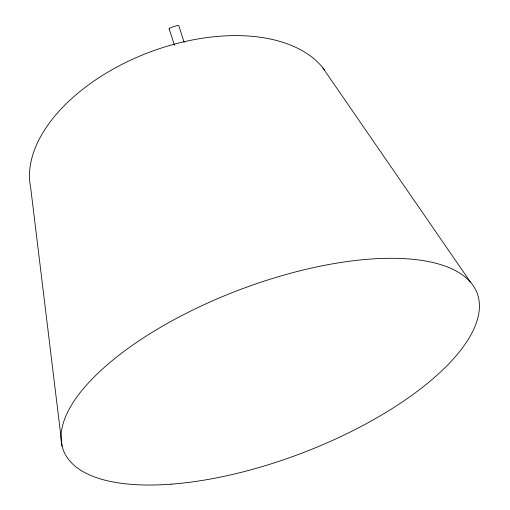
<?xml version="1.0" encoding="UTF-8"?>
<svg xmlns="http://www.w3.org/2000/svg" width="510" height="510" viewBox="0 0 510 510"><rect width="100%" height="100%" fill="white"/><g stroke="black" fill="none" stroke-linecap="round" stroke-linejoin="round"><path stroke-width="0.76" d="M322.422 67.288L470.296 281.883M184.155 42.362L178.78 25.691A5.074 0.65 -18 0 0 172.998 26.826A5.074 0.65 -18 0 0 169.645 28.872M169.135 28.687L174.522 45.371M62.124 446.301L30.676 187.731A159.585 93.336 -20.7 0 1 144.292 54.232A159.585 93.336 -20.7 0 1 324.385 69.819M171.239 484.168A221.302 87.42 -20.8 0 0 479.323 303.24A221.302 87.42 -20.8 0 0 160.14 327.547A221.302 87.42 -20.8 0 0 171.239 484.168"/></g></svg>
